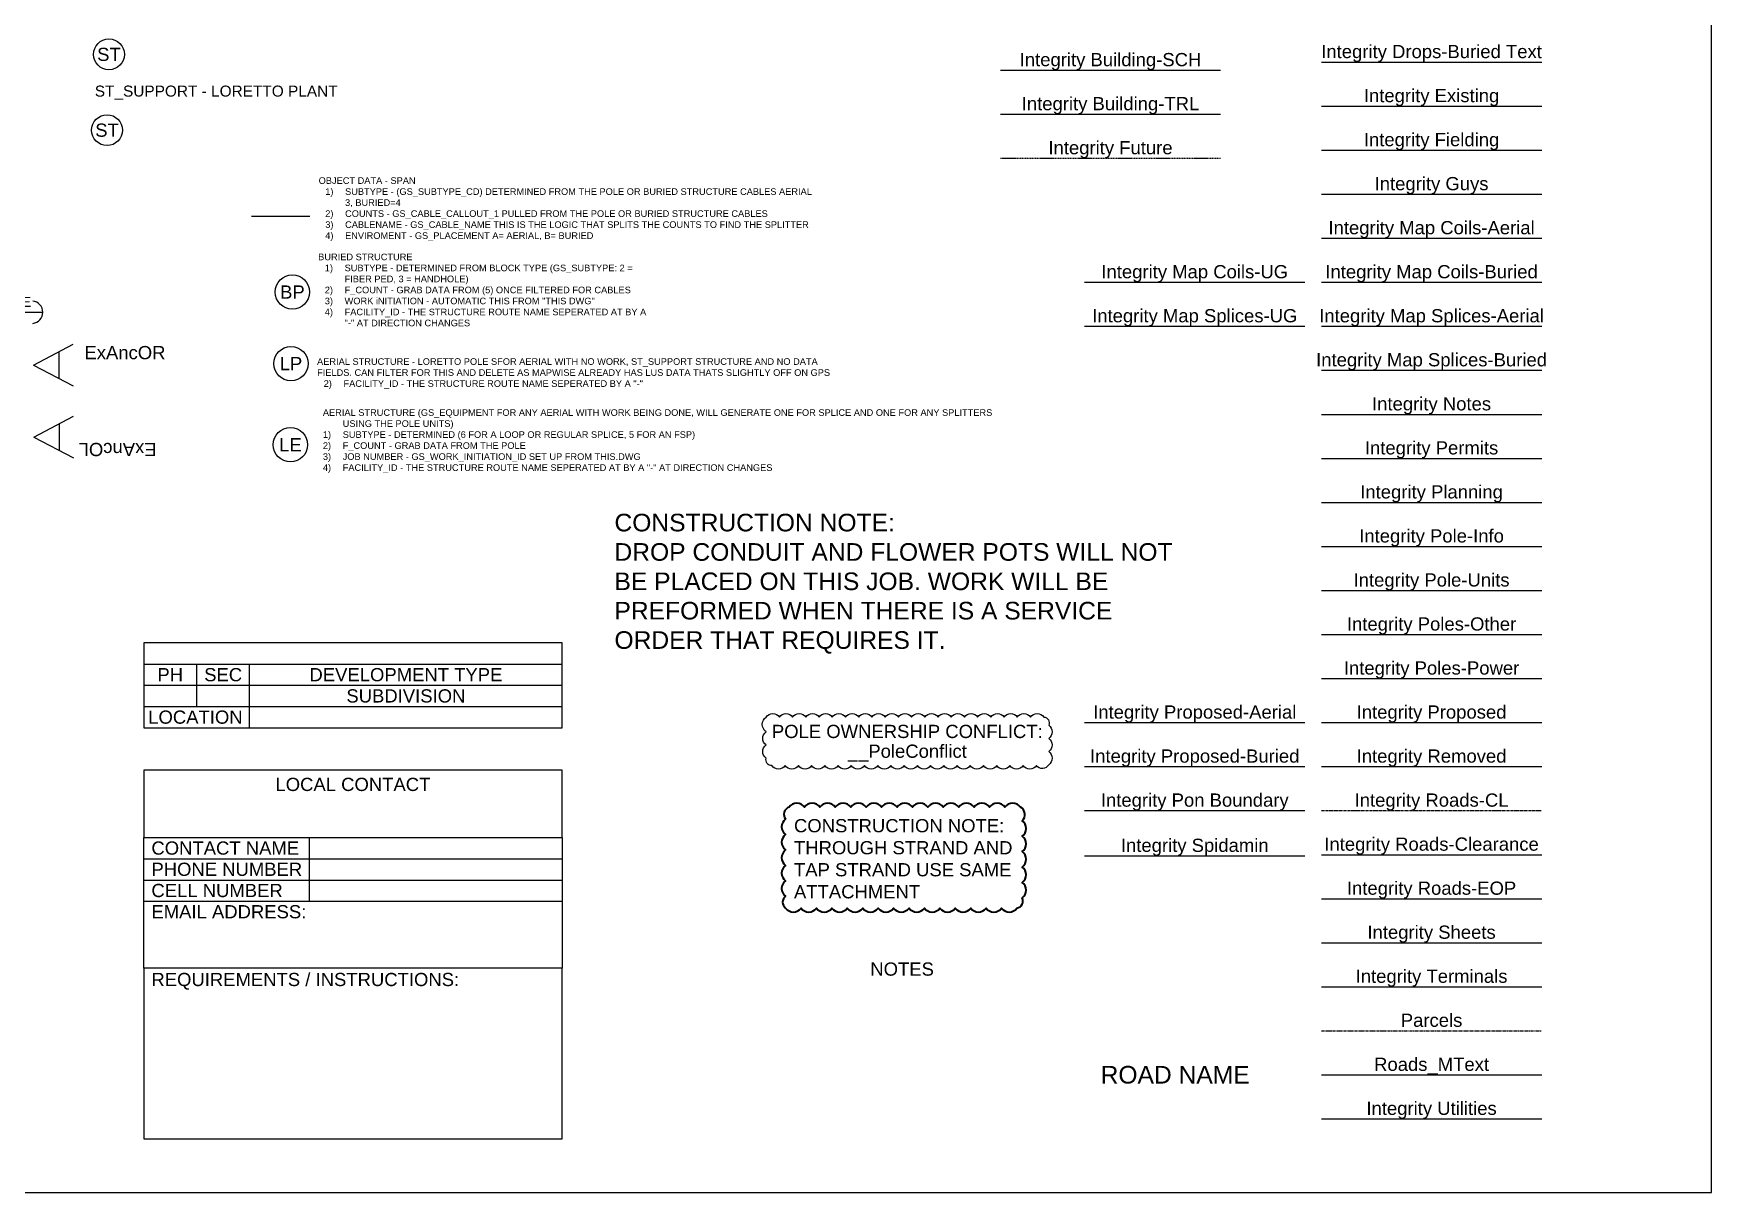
# Model space of a CAD drawing. Header units: inches. Extents: x 29 to 22121, y 36 to 12095.
# Drawn here: x 12860 to 13622, y 6841 to 7367 of the extents above; entities that cross this region are included whole.
import ezdxf
from ezdxf.enums import TextEntityAlignment as Align

# ---------------------------------------------------------------- set-up
doc = ezdxf.new("R2010")
doc.units = ezdxf.units.IN
doc.header["$MEASUREMENT"] = 0
for name, pattern in [('CENTER', [2, 1.25, -0.25, 0.25, -0.25]), ('DASHED', [0.75, 0.5, -0.25]), ('HIDDEN', [0.375, 0.25, -0.125]), ('PHANTOM', [2.5, 1.25, -0.25, 0.25, -0.25, 0.25, -0.25])]:
    doc.linetypes.add(name, pattern=pattern)
for name, color, linetype in [('Integrity Building-SCH', 3, 'Continuous'), ('Integrity Building-TRL', 3, 'Continuous'), ('Integrity Drops-Buried Text', 3, 'Continuous'), ('Integrity Existing', 2, 'Continuous'), ('Integrity Export  - ST_Structure', 7, 'Continuous'), ('Integrity Export - ST_Support', 7, 'Continuous'), ('Integrity Fielding', 1, 'Continuous'), ('Integrity Future', 1, 'Continuous'), ('Integrity Guys', 3, 'Continuous'), ('Integrity Map Coils-Aerial', 4, 'Continuous'), ('Integrity Map Coils-Buried', 4, 'Continuous'), ('Integrity Map Coils-UG', 4, 'Continuous'), ('Integrity Map Splices-Aerial', 4, 'Continuous'), ('Integrity Map Splices-Buried', 4, 'Continuous'), ('Integrity Map Splices-UG', 4, 'Continuous'), ('Integrity Notes', 1, 'Continuous'), ('Integrity Permits', 3, 'Continuous'), ('Integrity Planning', 6, 'Continuous'), ('Integrity Pole-Info', 12, 'Continuous'), ('Integrity Pole-Units', 12, 'Continuous'), ('Integrity Poles-Other', 1, 'Continuous'), ('Integrity Poles-Power', 3, 'Continuous'), ('Integrity Pon Boundaries', 5, 'HIDDEN'), ('Integrity Proposed', 12, 'Continuous'), ('Integrity Proposed-Aerial', 4, 'Continuous'), ('Integrity Proposed-Buried', 4, 'Continuous'), ('Integrity Removed', 5, 'Continuous'), ('Integrity Roads-CL', 8, 'CENTER'), ('Integrity Roads-Clearance', 1, 'Continuous'), ('Integrity Roads-EOP', 250, 'Continuous'), ('Integrity Sheets', 6, 'Continuous'), ('Integrity Spidamin', 200, 'Continuous'), ('Integrity Terminals', 4, 'Continuous'), ('Integrity Utilities', 8, 'Continuous'), ('LORETTO - BP EXPORT', 7, 'Continuous'), ('LORETTO - LE EXPORT', 7, 'Continuous'), ('LORETTO - LP EXPORT', 7, 'Continuous'), ('Parcels', 2, 'PHANTOM'), ('Roads_MText', 3, 'Continuous')]:
    doc.layers.add(name, color=color, linetype=linetype)
doc.layers.add('Integrity Existing-Guys', color=34, linetype='Continuous', plot=False)
doc.styles.get("Standard").update_dxf_attribs({"font": 'arial.ttf'})

# ---------------------------------------------------------------- blocks, each defined once
blk = doc.blocks.new('SS-11x17')
blk.add_lwpolyline([(0, 0), (1650, 0), (1650, 1050), (0, 1050)], close=True)
blk.add_attdef('DWG_NUM', text='', height=48).set_placement((1423.83, 960.88), align=Align.CENTER)
blk = doc.blocks.new('ExAncOR')
for p, q in [((51.45, 0), (69.48, 9.5)), ((51.45, 0), (69.48, -9.5)), ((63.02, 6.1), (63.02, -6.1))]:
    blk.add_line(p, q)
at = {"flags": 1}
for tag, p in [('OWNER', (74.61, 14.92)), ('ROUTE', (7.88, -14.04)), ('POLE', (41.94, -14.04))]:
    blk.add_attdef(tag, text='', height=6, dxfattribs=at).set_placement(p, align=Align.MIDDLE_LEFT)
for tag, p in [('PULL', (74.61, 5.67)), ('ANC', (74.61, -3.58))]:
    blk.add_attdef(tag, text='', height=6).set_placement(p, align=Align.MIDDLE_LEFT)
blk = doc.blocks.new('ExAncOL')
for p, q in [((51.45, 0), (69.48, 9.5)), ((51.45, 0), (69.48, -9.5)), ((63.02, 6.1), (63.02, -6.1))]:
    blk.add_line(p, q)
at = {"flags": 1}
for tag, p in [('POLE', (39.52, 14.71)), ('ROUTE', (70.28, 14.71))]:
    blk.add_attdef(tag, text='', height=6, rotation=180, dxfattribs=at).set_placement(p, align=Align.MIDDLE_LEFT)
for tag, p in [('ANC', (71.84, 3.58)), ('PULL', (71.84, -5.67))]:
    blk.add_attdef(tag, text='', height=6, rotation=180).set_placement(p, align=Align.MIDDLE_RIGHT)
blk.add_attdef('OWNER', text='', height=6, rotation=180, dxfattribs=at).set_placement((71.84, -14.92), align=Align.MIDDLE_RIGHT)
blk = doc.blocks.new('__PoleConflict')
blk.add_lwpolyline([(-64.07, 6.55, -0.520567), (-58.07, 6.55, -0.520567), (-52.07, 6.55, -0.520567), (-46.07, 6.55, -0.520567), (-40.07, 6.55, -0.520567), (-34.07, 6.55, -0.520567), (-28.07, 6.55, -0.520567), (-22.07, 6.55, -0.520567), (-16.07, 6.55, -0.520567), (-10.07, 6.55, -0.520567), (-4.07, 6.55, -0.520567), (1.93, 6.55, -0.520567), (7.93, 6.55, -0.520567), (13.93, 6.55, -0.520567), (19.93, 6.55, -0.520567), (25.93, 6.55, -0.520567), (31.93, 6.55, -0.520567), (37.93, 6.55, -0.520567), (43.93, 6.55, -0.520567), (49.93, 6.55, -0.520567), (55.93, 6.55, -0.520567), (61.93, 6.55, -0.520567), (64.21, 2.84, -0.520567), (64.21, -3.16, -0.520567), (64.21, -9.16, -0.520567), (64.21, -15.16, -0.520567), (58.57, -15.52, -0.520567), (52.57, -15.52, -0.520567), (46.57, -15.52, -0.520567), (40.57, -15.52, -0.520567), (34.57, -15.52, -0.520567), (28.57, -15.52, -0.520567), (22.57, -15.52, -0.520567), (16.57, -15.52, -0.520567), (10.57, -15.52, -0.520567), (4.57, -15.52, -0.520567), (-1.43, -15.52, -0.520567), (-7.43, -15.52, -0.520567), (-13.43, -15.52, -0.520567), (-19.43, -15.52, -0.520567), (-25.43, -15.52, -0.520567), (-31.43, -15.52, -0.520567), (-37.43, -15.52, -0.520567), (-43.43, -15.52, -0.520567), (-49.43, -15.52, -0.520567), (-55.43, -15.52, -0.520567), (-61.43, -15.52, -0.520567), (-64.07, -12.16, -0.520567), (-64.07, -6.16, -0.520567), (-64.07, -0.16, -0.520567)], format="xyb", close=True)
blk.add_text('POLE OWNERSHIP CONFLICT:', height=6).set_placement((0, 0), align=Align.MIDDLE_CENTER)
blk.add_attdef('INFO', text='', height=6).set_placement((0, -8.97), align=Align.MIDDLE_CENTER)
blk = doc.blocks.new('Lcon')
for points in [[(-94.96, -30.64), (94.96, -30.64), (94.96, 0), (-94.96, 0)], [(-94.96, -30.64), (94.96, -30.64), (94.96, -89.93), (-94.96, -89.93)], [(-94.96, -167.52), (94.96, -167.52), (94.96, -89.93), (-94.96, -89.93)]]:
    blk.add_lwpolyline(points, close=True)
at = {"color": 2}
for points in [[(-19.86, -30.64), (-19.86, -59.56)], [(-94.96, -40.28), (94.96, -40.28)], [(-94.96, -49.92), (94.96, -49.92)], [(-94.96, -59.56), (94.96, -59.56)]]:
    blk.add_lwpolyline(points, dxfattribs=at)
for s, p in [('CONTACT NAME', (-91.47, -38.38)), ('PHONE NUMBER', (-91.47, -48.02)), ('CELL NUMBER', (-91.47, -57.66)), ('EMAIL ADDRESS:', (-91.47, -67.3)), ('REQUIREMENTS / INSTRUCTIONS:', (-91.47, -98.08))]:
    blk.add_text(s, height=6, dxfattribs=at).set_placement(p)
for tag, p in [('COMPANY', (0, -9.47)), ('ADDRESS', (0, -19.1)), ('SERVICE', (0, -28.74))]:
    blk.add_attdef(tag, text='', height=6).set_placement(p, align=Align.CENTER)
for tag, p in [('CONTACT', (-16.93, -38.38)), ('PHONE', (-16.93, -48.02)), ('CELL', (-16.93, -57.66))]:
    blk.add_attdef(tag, p, '', height=6)
at = {"lineweight": 30, "flags": 104}
for tag, height, p in [('EMAIL', 5, (-91.47, -70.94)), ('REQUIREMENTS', 6, (-91.47, -101.72))]:
    blk.add_attdef(tag, text='', height=height, dxfattribs=at).set_placement(p, align=Align.TOP_LEFT)
blk = doc.blocks.new('Development')
at = {"color": 2}
blk.add_line((-70.92, 9.64), (-70.92, 28.92), dxfattribs=at)
blk.add_lwpolyline([(-94.96, 0), (94.96, 0), (94.96, 38.55), (-94.96, 38.55)], close=True)
for points in [[(-94.96, 28.92), (94.96, 28.92)], [(-46.88, 0), (-46.88, 28.92)], [(-94.96, 19.28), (94.96, 19.28)], [(-94.96, 9.64), (94.96, 9.64)]]:
    blk.add_lwpolyline(points, dxfattribs=at)
for s, p in [('PH', (-82.94, 24.1)), ('SEC', (-58.9, 24.1)), ('DEVELOPMENT TYPE', (24.04, 24.1)), ('LOCATION', (-71.49, 4.82))]:
    blk.add_text(s, height=6, dxfattribs=at).set_placement(p, align=Align.MIDDLE_CENTER)
at = {"flags": 1}
blk.add_attdef('JOBNUMBER', text='', height=6, dxfattribs=at).set_placement((0, 40.55), align=Align.CENTER)
for tag, p in [('DEVELOPMENT', (0, 33.73)), ('PHASE', (-82.94, 14.46)), ('SECTION', (-58.9, 14.46)), ('TYPE', (24.04, 14.46))]:
    blk.add_attdef(tag, text='', height=6).set_placement(p, align=Align.MIDDLE_CENTER)
blk.add_attdef('LOCATION', text='', height=6).set_placement((-43.42, 4.82), align=Align.MIDDLE_LEFT)
blk = doc.blocks.new('Existing_Guys')
for p in [(7.32, 0), (36.29, 1.21), (36.29, -1.21)]:
    blk.add_line(p, (38.59, 0))
blk.add_lwpolyline([(38.59, 0), (48.71, 0)])
blk.add_arc((43.64, 0), 5.07, 275.24756, 84.75244)
at = {"flags": 1}
blk.add_attdef('OFFSET', text='', height=4.5, dxfattribs=at).set_placement((10.07, 11.19), align=Align.MIDDLE_LEFT)
for tag, p in [('STATUS', (22.95, 4.66)), ('IS_BUST', (22.95, -4.26))]:
    blk.add_attdef(tag, text='', height=4.5).set_placement(p, align=Align.MIDDLE_CENTER)
for tag, p in [('PWR', (22.95, -10.41)), ('NEW', (22.95, -16.55)), ('NUM_GUYS', (22.95, -22.69)), ('NUM_ANCH', (22.95, -28.84)), ('NUM_EYE', (22.95, -34.98)), ('ANCHOR_TYPE', (22.95, -41.12)), ('LEAD', (22.95, -47.27)), ('POLE_NUM', (22.95, -53.41)), ('POLE_FID', (22.95, -59.56)), ('COMM1', (22.95, -65.7)), ('COMM2', (22.95, -71.84)), ('COMM3', (22.95, -77.99)), ('PULL', (22.95, -84.13)), ('ROTATION', (22.95, -90.27)), ('DWG_NUM', (22.95, -96.42)), ('DESCRIPTION', (22.95, -102.56))]:
    blk.add_attdef(tag, text='', height=4.5, dxfattribs=at).set_placement(p, align=Align.MIDDLE_CENTER)
blk = doc.blocks.new('ST_STRUCTURE')
blk.add_circle((0, 0), 7)
blk.add_text('ST', height=6).set_placement((0, 0), align=Align.MIDDLE_CENTER)
at = {"flags": 1}
for tag, p in [('GS_SUBTYPE_CD', (17.49, -7.61)), ('F_COUNT', (17.49, -13.99)), ('GS_SUPPORT_SUBTYPE', (17.57, -20.44)), ('GS_SUPPORT_NAME', (17.57, -26.82)), ('GS_WORK_INITIATION_ID', (18.68, -32.67))]:
    blk.add_attdef(tag, text='', height=4.5, dxfattribs=at).set_placement(p, align=Align.MIDDLE_LEFT)
blk = doc.blocks.new('LorettoBuried')
blk.add_circle((0, 0), 7.79)
blk.add_attdef('BURIED_PRIMARY', text='', height=6).set_placement((0, 0), align=Align.MIDDLE_CENTER)
at = {"flags": 1}
for tag, p in [('SUBTYPE', (0, -15)), ('F_COUNT', (0, -24.64)), ('WORK_INITIATION', (0, -34.28)), ('FACILITY_ID', (0, -42.77))]:
    blk.add_attdef(tag, text='', height=6, dxfattribs=at).set_placement(p, align=Align.BOTTOM_CENTER)
blk = doc.blocks.new('LorettoPole')
blk.add_circle((0, 0), 7.79)
blk.add_attdef('LORETTO_POLE', text='', height=6).set_placement((0, 0), align=Align.MIDDLE_CENTER)
at = {"flags": 1}
for tag, p in [('STATUS', (0, -15)), ('FACILITY_ID', (0, -22.9))]:
    blk.add_attdef(tag, text='', height=6, dxfattribs=at).set_placement(p, align=Align.BOTTOM_CENTER)
blk = doc.blocks.new('LorettoEquipment')
blk.add_circle((0, 0), 7.79)
blk.add_attdef('LORETTO_EQUIPMENT', text='', height=6).set_placement((0, 0), align=Align.MIDDLE_CENTER)
at = {"flags": 1}
for tag, p in [('SUBTYPE', (0, -15)), ('F_COUNT', (0, -24.64)), ('JOB_NUMBER', (0, -34.28)), ('FACILITY_ID', (0, -42.83))]:
    blk.add_attdef(tag, text='', height=6, dxfattribs=at).set_placement(p, align=Align.BOTTOM_CENTER)

msp = doc.modelspace()

# ---------------------------------------------------------------- linework, layer by layer
at = {"layer": 'Integrity Building-SCH'}
msp.add_line((13298.88, 7350.46), (13398.88, 7350.46), dxfattribs=at)
at = {"layer": 'Integrity Building-TRL'}
msp.add_line((13298.88, 7330.46), (13398.88, 7330.46), dxfattribs=at)
at = {"layer": 'Integrity Drops-Buried Text'}
msp.add_line((13444.61, 7354.13), (13544.61, 7354.13), dxfattribs=at)
at = {"layer": 'Integrity Existing'}
msp.add_line((13444.61, 7334.13), (13544.61, 7334.13), dxfattribs=at)
at = {"layer": 'Integrity Fielding'}
msp.add_line((13444.61, 7314.13), (13544.61, 7314.13), dxfattribs=at)
at = {"layer": 'Integrity Future', "linetype": 'DASHED'}
msp.add_line((13298.88, 7310.46), (13398.88, 7310.46), dxfattribs=at)
at = {"layer": 'Integrity Guys'}
msp.add_line((13444.61, 7294.13), (13544.61, 7294.13), dxfattribs=at)
at = {"layer": 'Integrity Map Coils-Aerial'}
msp.add_line((13444.61, 7274.13), (13544.61, 7274.13), dxfattribs=at)
at = {"layer": 'Integrity Map Coils-Buried'}
msp.add_line((13444.61, 7254.13), (13544.61, 7254.13), dxfattribs=at)
at = {"layer": 'Integrity Map Coils-UG'}
msp.add_line((13337.12, 7254.13), (13437.12, 7254.13), dxfattribs=at)
at = {"layer": 'Integrity Map Splices-Aerial'}
msp.add_line((13444.61, 7234.13), (13544.61, 7234.13), dxfattribs=at)
at = {"layer": 'Integrity Map Splices-Buried'}
msp.add_line((13444.61, 7214.13), (13544.61, 7214.13), dxfattribs=at)
at = {"layer": 'Integrity Map Splices-UG'}
msp.add_line((13337.12, 7234.13), (13437.12, 7234.13), dxfattribs=at)
at = {"layer": 'Integrity Notes'}
msp.add_line((13444.61, 7194.13), (13544.61, 7194.13), dxfattribs=at)
at = {"layer": 'Integrity Notes', "lineweight": 35}
msp.add_lwpolyline([(13201.42, 6969.9, 0.520567), (13208.42, 6969.9, 0.520567), (13215.42, 6969.9, 0.520567), (13222.42, 6969.9, 0.520567), (13229.42, 6969.9, 0.520567), (13236.42, 6969.9, 0.520567), (13243.42, 6969.9, 0.520567), (13250.42, 6969.9, 0.520567), (13257.42, 6969.9, 0.520567), (13264.42, 6969.9, 0.520567), (13271.42, 6969.9, 0.520567), (13278.42, 6969.9, 0.520567), (13285.42, 6969.9, 0.520567), (13292.42, 6969.9, 0.520567), (13299.42, 6969.9, 0.520567), (13306.42, 6969.9, 0.520567), (13308.79, 6974.53, 0.520567), (13308.79, 6981.53, 0.520567), (13308.79, 6988.53, 0.520567), (13308.79, 6995.53, 0.520567), (13308.79, 7002.53, 0.520567), (13308.79, 7009.53, 0.520567), (13307.97, 7015.71, 0.520567), (13300.97, 7015.71, 0.520567), (13293.97, 7015.71, 0.520567), (13286.97, 7015.71, 0.520567), (13279.97, 7015.71, 0.520567), (13272.97, 7015.71, 0.520567), (13265.97, 7015.71, 0.520567), (13258.97, 7015.71, 0.520567), (13251.97, 7015.71, 0.520567), (13244.97, 7015.71, 0.520567), (13237.97, 7015.71, 0.520567), (13230.97, 7015.71, 0.520567), (13223.97, 7015.71, 0.520567), (13216.97, 7015.71, 0.520567), (13209.97, 7015.71, 0.520567), (13202.97, 7015.71, 0.520567), (13201.42, 7010.26, 0.520567), (13201.42, 7003.26, 0.520567), (13201.42, 6996.26, 0.520567), (13201.42, 6989.26, 0.520567), (13201.42, 6982.26, 0.520567), (13201.42, 6975.26, 0.520567)], format="xyb", close=True, dxfattribs=at)
at = {"layer": 'Integrity Permits'}
msp.add_line((13444.61, 7174.13), (13544.61, 7174.13), dxfattribs=at)
at = {"layer": 'Integrity Planning'}
msp.add_line((13444.61, 7154.13), (13544.61, 7154.13), dxfattribs=at)
at = {"layer": 'Integrity Pole-Info'}
msp.add_line((13444.61, 7134.13), (13544.61, 7134.13), dxfattribs=at)
at = {"layer": 'Integrity Pole-Units'}
msp.add_line((13444.61, 7114.13), (13544.61, 7114.13), dxfattribs=at)
at = {"layer": 'Integrity Poles-Other'}
msp.add_line((13444.61, 7094.13), (13544.61, 7094.13), dxfattribs=at)
at = {"layer": 'Integrity Poles-Power'}
msp.add_line((13444.61, 7074.13), (13544.61, 7074.13), dxfattribs=at)
at = {"layer": 'Integrity Pon Boundaries'}
msp.add_line((13337.12, 7014.13), (13437.12, 7014.13), dxfattribs=at)
at = {"layer": 'Integrity Proposed'}
msp.add_line((13444.61, 7054.13), (13544.61, 7054.13), dxfattribs=at)
at = {"layer": 'Integrity Proposed-Aerial'}
msp.add_line((13337.12, 7054.13), (13437.12, 7054.13), dxfattribs=at)
at = {"layer": 'Integrity Proposed-Buried'}
msp.add_line((13337.12, 7034.13), (13437.12, 7034.13), dxfattribs=at)
at = {"layer": 'Integrity Removed'}
msp.add_line((13444.61, 7034.13), (13544.61, 7034.13), dxfattribs=at)
at = {"layer": 'Integrity Roads-CL'}
msp.add_line((13444.61, 7014.13), (13544.61, 7014.13), dxfattribs=at)
at = {"layer": 'Integrity Roads-Clearance'}
msp.add_line((13444.61, 6994.13), (13544.61, 6994.13), dxfattribs=at)
at = {"layer": 'Integrity Roads-EOP'}
msp.add_line((13444.61, 6974.13), (13544.61, 6974.13), dxfattribs=at)
at = {"layer": 'Integrity Sheets'}
msp.add_line((13444.61, 6954.13), (13544.61, 6954.13), dxfattribs=at)
at = {"layer": 'Integrity Spidamin'}
msp.add_line((13337.12, 6993.6), (13437.12, 6993.6), dxfattribs=at)
at = {"layer": 'Integrity Terminals'}
msp.add_line((13444.61, 6934.13), (13544.61, 6934.13), dxfattribs=at)
at = {"layer": 'Integrity Utilities'}
msp.add_line((13444.61, 6874.13), (13544.61, 6874.13), dxfattribs=at)
at = {"layer": 'LORETTO - BP EXPORT'}
msp.add_lwpolyline([(12959.04, 7284.15), (12985.39, 7284.15)], dxfattribs=at)
at = {"layer": 'Parcels'}
msp.add_line((13444.61, 6914.13), (13544.61, 6914.13), dxfattribs=at)
at = {"layer": 'Roads_MText'}
msp.add_line((13444.61, 6894.13), (13544.61, 6894.13), dxfattribs=at)

# ---------------------------------------------------------------- block references
msp.add_blockref('SS-11x17', (11971.65, 6840.71))
for name, p, values in [('ExAncOR', (12808.53, 7216.51), {'PULL': 'ExAncOR'}), ('ExAncOL', (12808.67, 7183.84), {'PULL': 'ExAncOL'}), ('Development', (13005.01, 7051.79), {'TYPE': 'SUBDIVISION'}), ('__PoleConflict', (13256.65, 7050.11), {'INFO': '__PoleConflict'}), ('Lcon', (13005.01, 7032.52), {'COMPANY': 'LOCAL CONTACT'})]:
    msp.add_blockref(name, p).add_auto_attribs(values)
at = {"layer": 'Integrity Existing-Guys'}
ref = msp.add_blockref('Existing_Guys', (12815.55, 7240.52), dxfattribs=at)
ref.add_attrib('STATUS', 'INCOMPLETE', dxfattribs={"layer": '0', "height": 4.5}).set_placement((12838.5, 7245.18), align=Align.MIDDLE_CENTER)
at = {"layer": 'Integrity Export  - ST_Structure'}
msp.add_blockref('ST_STRUCTURE', (12894.27, 7357.64), dxfattribs=at)
at = {"layer": 'Integrity Export - ST_Support'}
msp.add_blockref('ST_STRUCTURE', (12893.4, 7323.21), dxfattribs=at)
at = {"layer": 'LORETTO - BP EXPORT'}
msp.add_blockref('LorettoBuried', (12977.54, 7249.69), dxfattribs=at).add_auto_attribs({'BURIED_PRIMARY': 'BP'})
at = {"layer": 'LORETTO - LE EXPORT'}
msp.add_blockref('LorettoPole', (12976.88, 7217.2), dxfattribs=at).add_auto_attribs({'LORETTO_POLE': 'LP'})
at = {"layer": 'LORETTO - LP EXPORT'}
msp.add_blockref('LorettoEquipment', (12976.66, 7180.32), dxfattribs=at).add_auto_attribs({'LORETTO_EQUIPMENT': 'LE'})

# ---------------------------------------------------------------- texts
at = {"layer": 'Integrity Building-SCH'}
msp.add_text('Integrity Building-SCH', height=6, dxfattribs=at).set_placement((13348.88, 7350.46), align=Align.BOTTOM_CENTER)
at = {"layer": 'Integrity Building-TRL'}
msp.add_text('Integrity Building-TRL', height=6, dxfattribs=at).set_placement((13348.88, 7330.46), align=Align.BOTTOM_CENTER)
at = {"layer": 'Integrity Drops-Buried Text'}
msp.add_text('Integrity Drops-Buried Text', height=6, dxfattribs=at).set_placement((13494.61, 7354.13), align=Align.BOTTOM_CENTER)
at = {"layer": 'Integrity Existing'}
msp.add_text('Integrity Existing', height=6, dxfattribs=at).set_placement((13494.61, 7334.13), align=Align.BOTTOM_CENTER)
at = {"layer": 'Integrity Export - ST_Support', "insert": (12887.85, 7343.46), "char_height": 5, "attachment_point": 1}
msp.add_mtext_dynamic_manual_height_columns('ST_SUPPORT - LORETTO PLANT', width=131.4087, gutter_width=1, heights=[17.86], dxfattribs=at)
at = {"layer": 'Integrity Fielding'}
msp.add_text('Integrity Fielding', height=6, dxfattribs=at).set_placement((13494.61, 7314.13), align=Align.BOTTOM_CENTER)
at = {"layer": 'Integrity Future'}
msp.add_text('Integrity Future', height=6, dxfattribs=at).set_placement((13348.88, 7310.46), align=Align.BOTTOM_CENTER)
at = {"layer": 'Integrity Guys'}
msp.add_text('Integrity Guys', height=6, dxfattribs=at).set_placement((13494.61, 7294.13), align=Align.BOTTOM_CENTER)
at = {"layer": 'Integrity Map Coils-Aerial'}
msp.add_text('Integrity Map Coils-Aerial', height=6, dxfattribs=at).set_placement((13494.61, 7274.13), align=Align.BOTTOM_CENTER)
at = {"layer": 'Integrity Map Coils-Buried'}
msp.add_text('Integrity Map Coils-Buried', height=6, dxfattribs=at).set_placement((13494.61, 7254.13), align=Align.BOTTOM_CENTER)
at = {"layer": 'Integrity Map Coils-UG'}
msp.add_text('Integrity Map Coils-UG', height=6, dxfattribs=at).set_placement((13387.12, 7254.13), align=Align.BOTTOM_CENTER)
at = {"layer": 'Integrity Map Splices-Aerial'}
msp.add_text('Integrity Map Splices-Aerial', height=6, dxfattribs=at).set_placement((13494.61, 7234.13), align=Align.BOTTOM_CENTER)
at = {"layer": 'Integrity Map Splices-Buried'}
msp.add_text('Integrity Map Splices-Buried', height=6, dxfattribs=at).set_placement((13494.61, 7214.13), align=Align.BOTTOM_CENTER)
at = {"layer": 'Integrity Map Splices-UG'}
msp.add_text('Integrity Map Splices-UG', height=6, dxfattribs=at).set_placement((13387.12, 7234.13), align=Align.BOTTOM_CENTER)
at = {"layer": 'Integrity Notes'}
msp.add_text('Integrity Notes', height=6, dxfattribs=at).set_placement((13494.61, 7194.13), align=Align.BOTTOM_CENTER)
at = {"layer": 'Integrity Notes', "insert": (13123.72, 7148.97), "char_height": 8, "attachment_point": 1}
msp.add_mtext_dynamic_manual_height_columns('CONSTRUCTION NOTE:\\PDROP CONDUIT AND FLOWER POTS WILL NOT BE PLACED ON THIS JOB. WORK WILL BE PREFORMED WHEN THERE IS A SERVICE ORDER THAT REQUIRES IT.', width=262.556, gutter_width=30, heights=[0], dxfattribs=at)
at = {"layer": 'Integrity Notes', "lineweight": 35, "insert": (13205.21, 7010.3), "char_height": 6, "attachment_point": 1}
msp.add_mtext_dynamic_manual_height_columns('CONSTRUCTION NOTE:\\PTHROUGH STRAND AND TAP STRAND USE SAME ATTACHMENT', width=106.7682, gutter_width=1, heights=[0], dxfattribs=at)
at = {"layer": 'Integrity Notes', "insert": (13254.29, 6942.13), "char_height": 6, "attachment_point": 5}
msp.add_mtext('NOTES', dxfattribs=at)
at = {"layer": 'Integrity Permits'}
msp.add_text('Integrity Permits', height=6, dxfattribs=at).set_placement((13494.61, 7174.13), align=Align.BOTTOM_CENTER)
at = {"layer": 'Integrity Planning'}
msp.add_text('Integrity Planning', height=6, dxfattribs=at).set_placement((13494.61, 7154.13), align=Align.BOTTOM_CENTER)
at = {"layer": 'Integrity Pole-Info'}
msp.add_text('Integrity Pole-Info', height=6, dxfattribs=at).set_placement((13494.61, 7134.13), align=Align.BOTTOM_CENTER)
at = {"layer": 'Integrity Pole-Units'}
msp.add_text('Integrity Pole-Units', height=6, dxfattribs=at).set_placement((13494.61, 7114.13), align=Align.BOTTOM_CENTER)
at = {"layer": 'Integrity Poles-Other'}
msp.add_text('Integrity Poles-Other', height=6, dxfattribs=at).set_placement((13494.61, 7094.13), align=Align.BOTTOM_CENTER)
at = {"layer": 'Integrity Poles-Power'}
msp.add_text('Integrity Poles-Power', height=6, dxfattribs=at).set_placement((13494.61, 7074.13), align=Align.BOTTOM_CENTER)
at = {"layer": 'Integrity Pon Boundaries'}
msp.add_text('Integrity Pon Boundary', height=6, dxfattribs=at).set_placement((13387.12, 7014.13), align=Align.BOTTOM_CENTER)
at = {"layer": 'Integrity Proposed'}
msp.add_text('Integrity Proposed', height=6, dxfattribs=at).set_placement((13494.61, 7054.13), align=Align.BOTTOM_CENTER)
at = {"layer": 'Integrity Proposed-Aerial'}
msp.add_text('Integrity Proposed-Aerial', height=6, dxfattribs=at).set_placement((13387.12, 7054.13), align=Align.BOTTOM_CENTER)
at = {"layer": 'Integrity Proposed-Buried'}
msp.add_text('Integrity Proposed-Buried', height=6, dxfattribs=at).set_placement((13387.12, 7034.13), align=Align.BOTTOM_CENTER)
at = {"layer": 'Integrity Removed'}
msp.add_text('Integrity Removed', height=6, dxfattribs=at).set_placement((13494.61, 7034.13), align=Align.BOTTOM_CENTER)
at = {"layer": 'Integrity Roads-CL'}
msp.add_text('Integrity Roads-CL', height=6, dxfattribs=at).set_placement((13494.61, 7014.13), align=Align.BOTTOM_CENTER)
at = {"layer": 'Integrity Roads-Clearance'}
msp.add_text('Integrity Roads-Clearance', height=6, dxfattribs=at).set_placement((13494.61, 6994.13), align=Align.BOTTOM_CENTER)
at = {"layer": 'Integrity Roads-EOP'}
msp.add_text('Integrity Roads-EOP', height=6, dxfattribs=at).set_placement((13494.61, 6974.13), align=Align.BOTTOM_CENTER)
at = {"layer": 'Integrity Sheets'}
msp.add_text('Integrity Sheets', height=6, dxfattribs=at).set_placement((13494.61, 6954.13), align=Align.BOTTOM_CENTER)
at = {"layer": 'Integrity Spidamin'}
msp.add_text('Integrity Spidamin', height=6, dxfattribs=at).set_placement((13387.12, 6993.6), align=Align.BOTTOM_CENTER)
at = {"layer": 'Integrity Terminals'}
msp.add_text('Integrity Terminals', height=6, dxfattribs=at).set_placement((13494.61, 6934.13), align=Align.BOTTOM_CENTER)
at = {"layer": 'Integrity Utilities'}
msp.add_text('Integrity Utilities', height=6, dxfattribs=at).set_placement((13494.61, 6874.13), align=Align.BOTTOM_CENTER)
at = {"layer": 'LORETTO - BP EXPORT', "char_height": 3, "attachment_point": 1}
for s, width, heights, insert in [('OBJECT DATA - SPAN\\P\\pxi-3,l4,t4;1)^ISUBTYPE - (GS_SUBTYPE_CD) DETERMINED FROM THE POLE OR BURIED STRUCTURE CABLES AERIAL 3, BURIED=4\\P2)^ICOUNTS - GS_CABLE_CALLOUT_1 PULLED FROM THE POLE OR BURIED STRUCTURE CABLES\\P3)^ICABLENAME - GS_CABLE_NAME THIS IS THE LOGIC THAT SPLITS THE COUNTS TO FIND THE SPLITTER\\P4)^IENVIROMENT - GS_PLACEMENT A= AERIAL, B= BURIED', 226.6336, [38.96], (12989.45, 7301.82)), ('BURIED STRUCTURE\\P\\pxi-3,l4,t4;1)^ISUBTYPE - DETERMINED FROM BLOCK TYPE (GS_SUBTYPE: 2 = FIBER PED, 3 = HANDHOLE)\\P2)^IF_COUNT - GRAB DATA FROM (5) ONCE FILTERED FOR CABLES\\P3)^IWORK iNITIATION - AUTOMATIC THIS FROM "THIS DWG"\\P4)^IFACILITY_ID - THE STRUCTURE ROUTE NAME SEPERATED AT BY A "-" AT DIRECTION CHANGES', 152.4954, [39.13], (12989.24, 7267.14))]:
    msp.add_mtext_dynamic_manual_height_columns(s, width=width, gutter_width=1, heights=heights, dxfattribs=dict(at, insert=insert))
at = {"layer": 'LORETTO - LE EXPORT', "insert": (12988.74, 7219.62), "char_height": 3, "attachment_point": 1}
msp.add_mtext_dynamic_manual_height_columns('AERIAL STRUCTURE - LORETTO POLE SFOR AERIAL WITH NO WORK, ST_SUPPORT STRUCTURE AND NO DATA FIELDS. CAN FILTER FOR THIS AND DELETE AS MAPWISE ALREADY HAS LUS DATA THATS SLIGHTLY OFF ON GPS\\P\\pxi-3,l4;2)^IFACILITY_ID - THE STRUCTURE ROUTE NAME SEPERATED BY A "-"', width=234.2574, gutter_width=1, heights=[29.94], dxfattribs=at)
at = {"layer": 'LORETTO - LP EXPORT', "insert": (12988.37, 7196.45), "char_height": 3, "attachment_point": 1}
msp.add_mtext_dynamic_manual_height_columns('\\pxi-3,l4,t4;AERIAL STRUCTURE (GS_EQUIPMENT FOR ANY AERIAL WITH WORK BEING DONE, WILL GENERATE ONE FOR SPLICE AND ONE FOR ANY SPLITTERS USING THE POLE UNITS) \\P1)^ISUBTYPE - DETERMINED (6 FOR A LOOP OR REGULAR SPLICE, 5 FOR AN FSP)\\P2)^IF_COUNT - GRAB DATA FROM THE POLE\\P3)^IJOB NUMBER - GS_WORK_INITIATION_ID SET UP FROM THIS.DWG\\P4)^IFACILITY_ID - THE STRUCTURE ROUTE NAME SEPERATED AT BY A "-" AT DIRECTION CHANGES', width=315.2798, gutter_width=1, heights=[41.79], dxfattribs=at)
at = {"layer": 'Parcels'}
msp.add_text('Parcels', height=6, dxfattribs=at).set_placement((13494.61, 6914.13), align=Align.BOTTOM_CENTER)
at = {"layer": 'Roads_MText'}
msp.add_text('Roads_MText', height=6, dxfattribs=at).set_placement((13494.61, 6894.13), align=Align.BOTTOM_CENTER)
at = {"layer": 'Roads_MText', "color": 0, "insert": (13378.22, 6894.13), "char_height": 8, "attachment_point": 5}
msp.add_mtext('ROAD NAME', dxfattribs=at)

doc.saveas('drawing.dxf')
